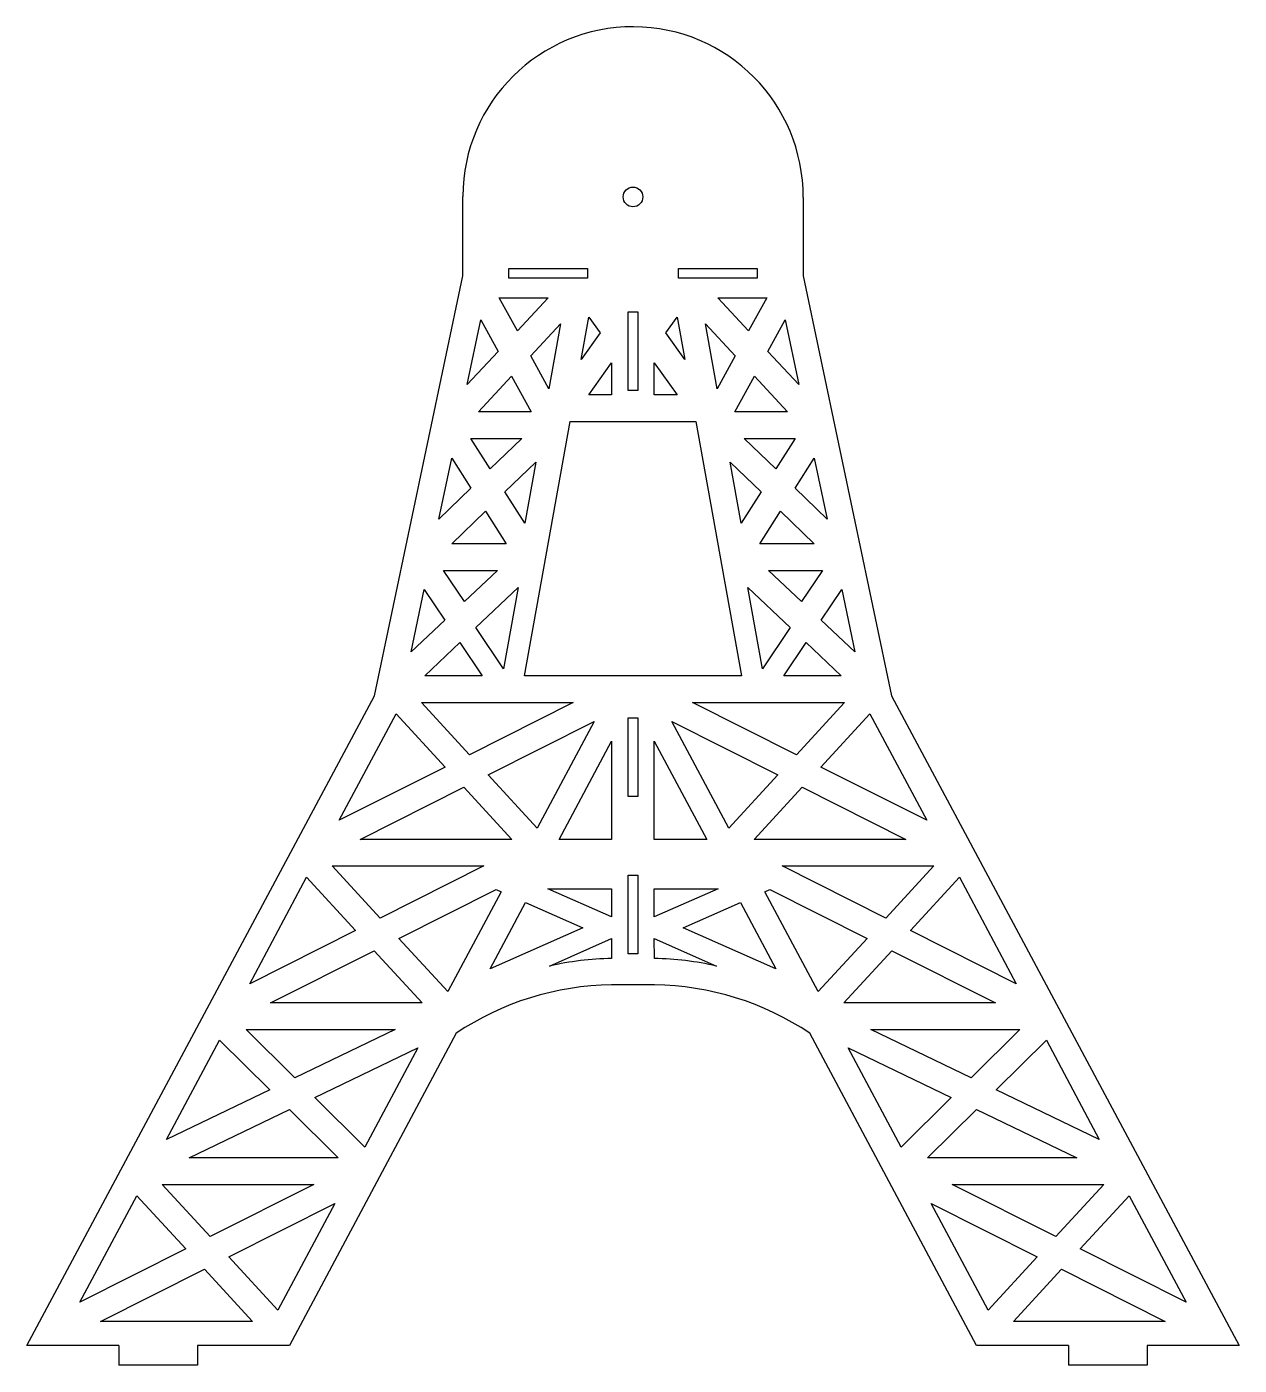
# Model space of a CAD drawing. Header units: millimetres. Extents: x -24891 to -24152, y -15325 to -14509.
import ezdxf

# ---------------------------------------------------------------- set-up
doc = ezdxf.new("R2010")
doc.units = ezdxf.units.MM

msp = doc.modelspace()

# ---------------------------------------------------------------- linework, layer by layer
for p, q in [((-24625.17, -14660.78, 24590.28), (-24625.17, -14612.41, 24590.28)), ((-24417.73, -14613.16, 24590.28), (-24417.73, -14660.78, 24590.28)), ((-24597.2, -14662.36, 24590.28), (-24597.2, -14656.36, 24590.28)), ((-24597.2, -14656.36, 24590.28), (-24549.2, -14656.36, 24590.28)), ((-24549.2, -14656.36, 24590.28), (-24549.2, -14662.36, 24590.28)), ((-24493.7, -14662.36, 24590.28), (-24493.7, -14656.36, 24590.28)), ((-24493.7, -14656.36, 24590.28), (-24445.7, -14656.36, 24590.28)), ((-24445.7, -14656.36, 24590.28), (-24445.7, -14662.36, 24590.28)), ((-24678.94, -14916.86, 24590.28), (-24625.17, -14660.78, 24590.28)), ((-24549.2, -14662.36, 24590.28), (-24597.2, -14662.36, 24590.28)), ((-24445.7, -14662.36, 24590.28), (-24493.7, -14662.36, 24590.28)), ((-24417.73, -14660.78, 24590.28), (-24363.95, -14916.86, 24590.28)), ((-24591.93, -14694.48, 24590.28), (-24602.92, -14674.36, 24590.28)), ((-24602.92, -14674.36, 24590.28), (-24573.09, -14674.36, 24590.28)), ((-24573.09, -14674.36, 24590.28), (-24591.93, -14694.48, 24590.28)), ((-24450.97, -14694.48, 24590.28), (-24469.81, -14674.36, 24590.28)), ((-24469.81, -14674.36, 24590.28), (-24439.98, -14674.36, 24590.28)), ((-24439.98, -14674.36, 24590.28), (-24450.97, -14694.48, 24590.28)), ((-24524.45, -14730.81, 24590.28), (-24524.45, -14682.81, 24590.28)), ((-24524.45, -14682.81, 24590.28), (-24518.45, -14682.81, 24590.28)), ((-24518.45, -14682.81, 24590.28), (-24518.45, -14730.81, 24590.28)), ((-24622.47, -14727.1, 24590.28), (-24614.19, -14687.67, 24590.28)), ((-24614.19, -14687.67, 24590.28), (-24603.64, -14706.99, 24590.28)), ((-24583.72, -14709.52, 24590.28), (-24565.56, -14690.12, 24590.28)), ((-24565.56, -14690.12, 24590.28), (-24572.69, -14729.71, 24590.28)), ((-24552.94, -14711.84, 24590.28), (-24548.29, -14685.99, 24590.28)), ((-24548.29, -14685.99, 24590.28), (-24541.43, -14695.64, 24590.28)), ((-24501.47, -14695.64, 24590.28), (-24494.61, -14685.99, 24590.28)), ((-24494.61, -14685.99, 24590.28), (-24489.95, -14711.84, 24590.28)), ((-24470.21, -14729.71, 24590.28), (-24477.33, -14690.12, 24590.28)), ((-24477.33, -14690.12, 24590.28), (-24459.18, -14709.52, 24590.28)), ((-24439.26, -14706.99, 24590.28), (-24428.71, -14687.67, 24590.28)), ((-24428.71, -14687.67, 24590.28), (-24420.43, -14727.1, 24590.28)), ((-24541.43, -14695.64, 24590.28), (-24552.94, -14711.84, 24590.28)), ((-24489.95, -14711.84, 24590.28), (-24501.47, -14695.64, 24590.28)), ((-24603.64, -14706.99, 24590.28), (-24622.47, -14727.1, 24590.28)), ((-24420.43, -14727.1, 24590.28), (-24439.26, -14706.99, 24590.28)), ((-24572.69, -14729.71, 24590.28), (-24583.72, -14709.52, 24590.28)), ((-24548.3, -14733.4, 24590.28), (-24534.45, -14713.91, 24590.28)), ((-24534.45, -14713.91, 24590.28), (-24534.45, -14733.4, 24590.28)), ((-24508.45, -14733.4, 24590.28), (-24508.45, -14713.91, 24590.28)), ((-24508.45, -14713.91, 24590.28), (-24494.6, -14733.4, 24590.28)), ((-24459.18, -14709.52, 24590.28), (-24470.21, -14729.71, 24590.28)), ((-24615.69, -14743.67, 24590.28), (-24595.43, -14722.02, 24590.28)), ((-24595.43, -14722.02, 24590.28), (-24583.6, -14743.67, 24590.28)), ((-24459.29, -14743.67, 24590.28), (-24447.47, -14722.02, 24590.28)), ((-24447.47, -14722.02, 24590.28), (-24427.2, -14743.67, 24590.28)), ((-24518.45, -14730.81, 24590.28), (-24524.45, -14730.81, 24590.28)), ((-24534.45, -14733.4, 24590.28), (-24548.3, -14733.4, 24590.28)), ((-24494.6, -14733.4, 24590.28), (-24508.45, -14733.4, 24590.28)), ((-24583.6, -14743.67, 24590.28), (-24615.69, -14743.67, 24590.28)), ((-24427.2, -14743.67, 24590.28), (-24459.29, -14743.67, 24590.28)), ((-24587.63, -14904.56, 24590.28), (-24559.75, -14749.67, 24590.28)), ((-24559.75, -14749.67, 24590.28), (-24483.15, -14749.67, 24590.28)), ((-24483.15, -14749.67, 24590.28), (-24455.26, -14904.56, 24590.28)), ((-24608.4, -14778.58, 24590.28), (-24620.25, -14759.94, 24590.28)), ((-24620.25, -14759.94, 24590.28), (-24589.27, -14759.94, 24590.28)), ((-24589.27, -14759.94, 24590.28), (-24608.4, -14778.58, 24590.28)), ((-24434.5, -14778.58, 24590.28), (-24453.62, -14759.94, 24590.28)), ((-24453.62, -14759.94, 24590.28), (-24422.64, -14759.94, 24590.28)), ((-24422.64, -14759.94, 24590.28), (-24434.5, -14778.58, 24590.28)), ((-24639.68, -14809.07, 24590.28), (-24631.89, -14771.96, 24590.28)), ((-24631.89, -14771.96, 24590.28), (-24620.3, -14790.18, 24590.28)), ((-24422.6, -14790.18, 24590.28), (-24411.01, -14771.96, 24590.28)), ((-24411.01, -14771.96, 24590.28), (-24403.21, -14809.07, 24590.28)), ((-24599.48, -14792.6, 24590.28), (-24580.72, -14774.32, 24590.28)), ((-24580.72, -14774.32, 24590.28), (-24587.42, -14811.56, 24590.28)), ((-24455.47, -14811.56, 24590.28), (-24462.18, -14774.32, 24590.28)), ((-24462.18, -14774.32, 24590.28), (-24443.42, -14792.6, 24590.28)), ((-24620.3, -14790.18, 24590.28), (-24639.68, -14809.07, 24590.28)), ((-24587.42, -14811.56, 24590.28), (-24599.48, -14792.6, 24590.28)), ((-24443.42, -14792.6, 24590.28), (-24455.47, -14811.56, 24590.28)), ((-24403.21, -14809.07, 24590.28), (-24422.6, -14790.18, 24590.28)), ((-24631.81, -14824.11, 24590.28), (-24611.38, -14804.21, 24590.28)), ((-24611.38, -14804.21, 24590.28), (-24598.72, -14824.11, 24590.28)), ((-24444.17, -14824.11, 24590.28), (-24431.51, -14804.21, 24590.28)), ((-24431.51, -14804.21, 24590.28), (-24411.09, -14824.11, 24590.28)), ((-24598.72, -14824.11, 24590.28), (-24631.81, -14824.11, 24590.28)), ((-24411.09, -14824.11, 24590.28), (-24444.17, -14824.11, 24590.28)), ((-24624.17, -14859.35, 24590.28), (-24636.89, -14840.38, 24590.28)), ((-24636.89, -14840.38, 24590.28), (-24604.06, -14840.38, 24590.28)), ((-24604.06, -14840.38, 24590.28), (-24624.17, -14859.35, 24590.28)), ((-24418.72, -14859.35, 24590.28), (-24438.84, -14840.38, 24590.28)), ((-24438.84, -14840.38, 24590.28), (-24406.01, -14840.38, 24590.28)), ((-24406.01, -14840.38, 24590.28), (-24418.72, -14859.35, 24590.28)), ((-24656.68, -14890.01, 24590.28), (-24648.7, -14851.99, 24590.28)), ((-24648.7, -14851.99, 24590.28), (-24636.17, -14870.67, 24590.28)), ((-24617.2, -14875.14, 24590.28), (-24591.45, -14850.85, 24590.28)), ((-24591.45, -14850.85, 24590.28), (-24600.35, -14900.29, 24590.28)), ((-24442.55, -14900.29, 24590.28), (-24451.45, -14850.85, 24590.28)), ((-24451.45, -14850.85, 24590.28), (-24425.69, -14875.14, 24590.28)), ((-24406.72, -14870.67, 24590.28), (-24394.2, -14851.99, 24590.28)), ((-24394.2, -14851.99, 24590.28), (-24386.22, -14890.01, 24590.28)), ((-24636.17, -14870.67, 24590.28), (-24656.68, -14890.01, 24590.28)), ((-24600.35, -14900.29, 24590.28), (-24617.2, -14875.14, 24590.28)), ((-24425.69, -14875.14, 24590.28), (-24442.55, -14900.29, 24590.28)), ((-24386.22, -14890.01, 24590.28), (-24406.72, -14870.67, 24590.28)), ((-24648.39, -14904.56, 24590.28), (-24626.99, -14884.37, 24590.28)), ((-24626.99, -14884.37, 24590.28), (-24613.46, -14904.56, 24590.28)), ((-24429.44, -14904.56, 24590.28), (-24415.91, -14884.37, 24590.28)), ((-24415.91, -14884.37, 24590.28), (-24394.5, -14904.56, 24590.28)), ((-24613.46, -14904.56, 24590.28), (-24648.39, -14904.56, 24590.28)), ((-24455.26, -14904.56, 24590.28), (-24587.63, -14904.56, 24590.28)), ((-24394.5, -14904.56, 24590.28), (-24429.44, -14904.56, 24590.28)), ((-24890.88, -15312.79, 24590.28), (-24678.94, -14916.86, 24590.28)), ((-24363.95, -14916.86, 24590.28), (-24152.02, -15312.79, 24590.28)), ((-24621, -14952.69, 24590.28), (-24650.27, -14920.9, 24590.28)), ((-24650.27, -14920.9, 24590.28), (-24557.81, -14920.9, 24590.28)), ((-24557.81, -14920.9, 24590.28), (-24621, -14952.69, 24590.28)), ((-24421.9, -14952.69, 24590.28), (-24485.09, -14920.9, 24590.28)), ((-24485.09, -14920.9, 24590.28), (-24392.63, -14920.9, 24590.28)), ((-24392.63, -14920.9, 24590.28), (-24421.9, -14952.69, 24590.28)), ((-24700.48, -14992.68, 24590.28), (-24665.86, -14927.77, 24590.28)), ((-24665.86, -14927.77, 24590.28), (-24635.98, -14960.23, 24590.28)), ((-24609.64, -14965.03, 24590.28), (-24545.13, -14932.57, 24590.28)), ((-24545.13, -14932.57, 24590.28), (-24579.75, -14997.48, 24590.28)), ((-24524.45, -14978.14, 24590.28), (-24524.45, -14930.14, 24590.28)), ((-24524.45, -14930.14, 24590.28), (-24518.45, -14930.14, 24590.28)), ((-24518.45, -14930.14, 24590.28), (-24518.45, -14978.14, 24590.28)), ((-24463.14, -14997.48, 24590.28), (-24497.76, -14932.57, 24590.28)), ((-24497.76, -14932.57, 24590.28), (-24433.26, -14965.03, 24590.28)), ((-24406.92, -14960.23, 24590.28), (-24377.03, -14927.77, 24590.28)), ((-24377.03, -14927.77, 24590.28), (-24342.42, -14992.68, 24590.28)), ((-24566.45, -15004.36, 24590.28), (-24534.45, -14944.36, 24590.28)), ((-24534.45, -14944.36, 24590.28), (-24534.45, -15004.36, 24590.28)), ((-24508.45, -15004.36, 24590.28), (-24508.45, -14944.36, 24590.28)), ((-24508.45, -14944.36, 24590.28), (-24476.45, -15004.36, 24590.28)), ((-24635.98, -14960.23, 24590.28), (-24700.48, -14992.68, 24590.28)), ((-24342.42, -14992.68, 24590.28), (-24406.92, -14960.23, 24590.28)), ((-24579.75, -14997.48, 24590.28), (-24609.64, -14965.03, 24590.28)), ((-24433.26, -14965.03, 24590.28), (-24463.14, -14997.48, 24590.28)), ((-24687.81, -15004.36, 24590.28), (-24624.62, -14972.57, 24590.28)), ((-24624.62, -14972.57, 24590.28), (-24595.34, -15004.36, 24590.28)), ((-24447.55, -15004.36, 24590.28), (-24418.28, -14972.57, 24590.28)), ((-24418.28, -14972.57, 24590.28), (-24355.09, -15004.36, 24590.28)), ((-24518.45, -14978.14, 24590.28), (-24524.45, -14978.14, 24590.28)), ((-24595.34, -15004.36, 24590.28), (-24687.81, -15004.36, 24590.28)), ((-24534.45, -15004.36, 24590.28), (-24566.45, -15004.36, 24590.28)), ((-24476.45, -15004.36, 24590.28), (-24508.45, -15004.36, 24590.28)), ((-24355.09, -15004.36, 24590.28), (-24447.55, -15004.36, 24590.28)), ((-24675.51, -15052.28, 24590.28), (-24704.78, -15020.49, 24590.28)), ((-24704.78, -15020.49, 24590.28), (-24612.32, -15020.49, 24590.28)), ((-24612.32, -15020.49, 24590.28), (-24675.51, -15052.28, 24590.28)), ((-24367.39, -15052.28, 24590.28), (-24430.58, -15020.49, 24590.28)), ((-24430.58, -15020.49, 24590.28), (-24338.12, -15020.49, 24590.28)), ((-24338.12, -15020.49, 24590.28), (-24367.39, -15052.28, 24590.28)), ((-24754.99, -15092.28, 24590.28), (-24720.37, -15027.37, 24590.28)), ((-24720.37, -15027.37, 24590.28), (-24690.49, -15059.82, 24590.28)), ((-24524.45, -15074.14, 24590.28), (-24524.45, -15026.14, 24590.28)), ((-24524.45, -15026.14, 24590.28), (-24518.45, -15026.14, 24590.28)), ((-24518.45, -15026.14, 24590.28), (-24518.45, -15074.14, 24590.28)), ((-24352.41, -15059.82, 24590.28), (-24322.52, -15027.37, 24590.28)), ((-24322.52, -15027.37, 24590.28), (-24287.91, -15092.28, 24590.28)), ((-24664.14, -15064.62, 24590.28), (-24604.88, -15034.8, 24590.28)), ((-24601.78, -15036.18, 24590.28), (-24634.26, -15097.08, 24590.28)), ((-24604.88, -15034.8, 24590.28), (-24601.78, -15036.18, 24590.28)), ((-24534.45, -15051.61, 24590.28), (-24573.42, -15034.37, 24590.28)), ((-24573.42, -15034.37, 24590.28), (-24534.45, -15034.37, 24590.28)), ((-24534.45, -15034.37, 24590.28), (-24534.45, -15051.61, 24590.28)), ((-24469.47, -15034.37, 24590.28), (-24508.45, -15051.61, 24590.28)), ((-24508.45, -15051.61, 24590.28), (-24508.45, -15034.37, 24590.28)), ((-24508.45, -15034.37, 24590.28), (-24469.47, -15034.37, 24590.28)), ((-24441.12, -15036.18, 24590.28), (-24438.01, -15034.8, 24590.28)), ((-24408.64, -15097.08, 24590.28), (-24441.12, -15036.18, 24590.28)), ((-24438.01, -15034.8, 24590.28), (-24378.75, -15064.62, 24590.28)), ((-24608.56, -15083.17, 24590.28), (-24586.99, -15042.72, 24590.28)), ((-24586.99, -15042.72, 24590.28), (-24552.07, -15058.17, 24590.28)), ((-24490.82, -15058.17, 24590.28), (-24455.9, -15042.72, 24590.28)), ((-24455.9, -15042.72, 24590.28), (-24434.33, -15083.17, 24590.28)), ((-24690.49, -15059.82, 24590.28), (-24754.99, -15092.28, 24590.28)), ((-24634.26, -15097.08, 24590.28), (-24664.14, -15064.62, 24590.28)), ((-24552.07, -15058.17, 24590.28), (-24608.56, -15083.17, 24590.28)), ((-24572.33, -15081.49, 24590.28), (-24534.45, -15064.73, 24590.28)), ((-24534.45, -15064.73, 24590.28), (-24534.46, -15076.95, 24590.28)), ((-24508.44, -15076.95, 24590.28), (-24508.45, -15064.73, 24590.28)), ((-24508.45, -15064.73, 24590.28), (-24470.57, -15081.49, 24590.28)), ((-24434.33, -15083.17, 24590.28), (-24490.82, -15058.17, 24590.28)), ((-24378.75, -15064.62, 24590.28), (-24408.64, -15097.08, 24590.28)), ((-24287.91, -15092.28, 24590.28), (-24352.41, -15059.82, 24590.28)), ((-24742.32, -15103.95, 24590.28), (-24679.13, -15072.16, 24590.28)), ((-24679.13, -15072.16, 24590.28), (-24649.85, -15103.95, 24590.28)), ((-24518.45, -15074.14, 24590.28), (-24524.45, -15074.14, 24590.28)), ((-24393.04, -15103.95, 24590.28), (-24363.77, -15072.16, 24590.28)), ((-24363.77, -15072.16, 24590.28), (-24300.58, -15103.95, 24590.28)), ((-24508.45, -15092.95, 24590.28), (-24534.45, -15092.95, 24590.28)), ((-24649.85, -15103.95, 24590.28), (-24742.32, -15103.95, 24590.28)), ((-24300.58, -15103.95, 24590.28), (-24393.04, -15103.95, 24590.28)), ((-24727.45, -15149.54, 24590.28), (-24757.15, -15120.08, 24590.28)), ((-24757.15, -15120.08, 24590.28), (-24666.33, -15120.08, 24590.28)), ((-24629.22, -15122.49, 24590.28), (-24730.71, -15312.79, 24590.28)), ((-24666.33, -15120.08, 24590.28), (-24727.45, -15149.54, 24590.28)), ((-24312.19, -15312.79, 24590.28), (-24413.68, -15122.49, 24590.28)), ((-24315.45, -15149.54, 24590.28), (-24376.57, -15120.08, 24590.28)), ((-24376.57, -15120.08, 24590.28), (-24285.75, -15120.08, 24590.28)), ((-24285.75, -15120.08, 24590.28), (-24315.45, -15149.54, 24590.28)), ((-24805.63, -15187.23, 24590.28), (-24773.36, -15126.72, 24590.28)), ((-24773.36, -15126.72, 24590.28), (-24742.86, -15156.97, 24590.28)), ((-24715.3, -15161.59, 24590.28), (-24652.53, -15131.34, 24590.28)), ((-24652.53, -15131.34, 24590.28), (-24684.81, -15191.85, 24590.28)), ((-24358.09, -15191.85, 24590.28), (-24390.36, -15131.34, 24590.28)), ((-24390.36, -15131.34, 24590.28), (-24327.59, -15161.59, 24590.28)), ((-24300.04, -15156.97, 24590.28), (-24269.54, -15126.72, 24590.28)), ((-24269.54, -15126.72, 24590.28), (-24237.27, -15187.23, 24590.28)), ((-24742.86, -15156.97, 24590.28), (-24805.63, -15187.23, 24590.28)), ((-24684.81, -15191.85, 24590.28), (-24715.3, -15161.59, 24590.28)), ((-24327.59, -15161.59, 24590.28), (-24358.09, -15191.85, 24590.28)), ((-24237.27, -15187.23, 24590.28), (-24300.04, -15156.97, 24590.28)), ((-24791.84, -15198.48, 24590.28), (-24730.72, -15169.02, 24590.28)), ((-24730.72, -15169.02, 24590.28), (-24701.02, -15198.48, 24590.28)), ((-24341.88, -15198.48, 24590.28), (-24312.18, -15169.02, 24590.28)), ((-24312.18, -15169.02, 24590.28), (-24251.06, -15198.48, 24590.28)), ((-24701.02, -15198.48, 24590.28), (-24791.84, -15198.48, 24590.28)), ((-24251.06, -15198.48, 24590.28), (-24341.88, -15198.48, 24590.28)), ((-24779.04, -15246.4, 24590.28), (-24808.31, -15214.61, 24590.28)), ((-24808.31, -15214.61, 24590.28), (-24715.85, -15214.61, 24590.28)), ((-24715.85, -15214.61, 24590.28), (-24779.04, -15246.4, 24590.28)), ((-24263.86, -15246.4, 24590.28), (-24327.05, -15214.61, 24590.28)), ((-24327.05, -15214.61, 24590.28), (-24234.58, -15214.61, 24590.28)), ((-24234.58, -15214.61, 24590.28), (-24263.86, -15246.4, 24590.28)), ((-24858.52, -15286.4, 24590.28), (-24823.9, -15221.49, 24590.28)), ((-24823.9, -15221.49, 24590.28), (-24794.02, -15253.94, 24590.28)), ((-24767.68, -15258.74, 24590.28), (-24703.17, -15226.29, 24590.28)), ((-24703.17, -15226.29, 24590.28), (-24737.79, -15291.2, 24590.28)), ((-24305.1, -15291.2, 24590.28), (-24339.72, -15226.29, 24590.28)), ((-24339.72, -15226.29, 24590.28), (-24275.22, -15258.74, 24590.28)), ((-24248.88, -15253.94, 24590.28), (-24218.99, -15221.49, 24590.28)), ((-24218.99, -15221.49, 24590.28), (-24184.37, -15286.4, 24590.28)), ((-24794.02, -15253.94, 24590.28), (-24858.52, -15286.4, 24590.28)), ((-24737.79, -15291.2, 24590.28), (-24767.68, -15258.74, 24590.28)), ((-24275.22, -15258.74, 24590.28), (-24305.1, -15291.2, 24590.28)), ((-24184.37, -15286.4, 24590.28), (-24248.88, -15253.94, 24590.28)), ((-24845.85, -15298.08, 24590.28), (-24782.66, -15266.28, 24590.28)), ((-24782.66, -15266.28, 24590.28), (-24753.38, -15298.08, 24590.28)), ((-24289.51, -15298.08, 24590.28), (-24260.24, -15266.28, 24590.28)), ((-24260.24, -15266.28, 24590.28), (-24197.05, -15298.08, 24590.28)), ((-24753.38, -15298.08, 24590.28), (-24845.85, -15298.08, 24590.28)), ((-24197.05, -15298.08, 24590.28), (-24289.51, -15298.08, 24590.28)), ((-24834.79, -15312.79, 24590.28), (-24890.88, -15312.79, 24590.28)), ((-24834.79, -15312.79, 24590.28), (-24834.79, -15324.79, 24590.28)), ((-24786.79, -15312.79, 24590.28), (-24786.79, -15324.79, 24590.28)), ((-24730.71, -15312.79, 24590.28), (-24786.79, -15312.79, 24590.28)), ((-24256.1, -15312.79, 24590.28), (-24312.19, -15312.79, 24590.28)), ((-24256.1, -15312.79, 24590.28), (-24256.1, -15324.79, 24590.28)), ((-24208.1, -15312.79, 24590.28), (-24208.1, -15324.79, 24590.28)), ((-24152.02, -15312.79, 24590.28), (-24208.1, -15312.79, 24590.28)), ((-24786.79, -15324.79, 24590.28), (-24834.79, -15324.79, 24590.28)), ((-24208.1, -15324.79, 24590.28), (-24256.1, -15324.79, 24590.28))]:
    msp.add_line(p, q)
msp.add_circle((-24521.45, -14612.79, 24590.28), 6)
for centre, radius, start, end in [((-24521.45, -14612.79, 24590.28), 103.72, 359.79324, 179.79162), ((-24532.03, -15257.5, 24590.28), 180.57, 90.77134, 102.8967), ((-24510.87, -15257.5, 24590.28), 180.57, 77.1033, 89.22866), ((-24532.07, -15267.36, 24590.28), 174.43, 90.7834, 123.84566), ((-24510.83, -15267.36, 24590.28), 174.43, 56.15434, 89.2166)]:
    msp.add_arc(centre, radius, start, end)

doc.saveas('drawing.dxf')
